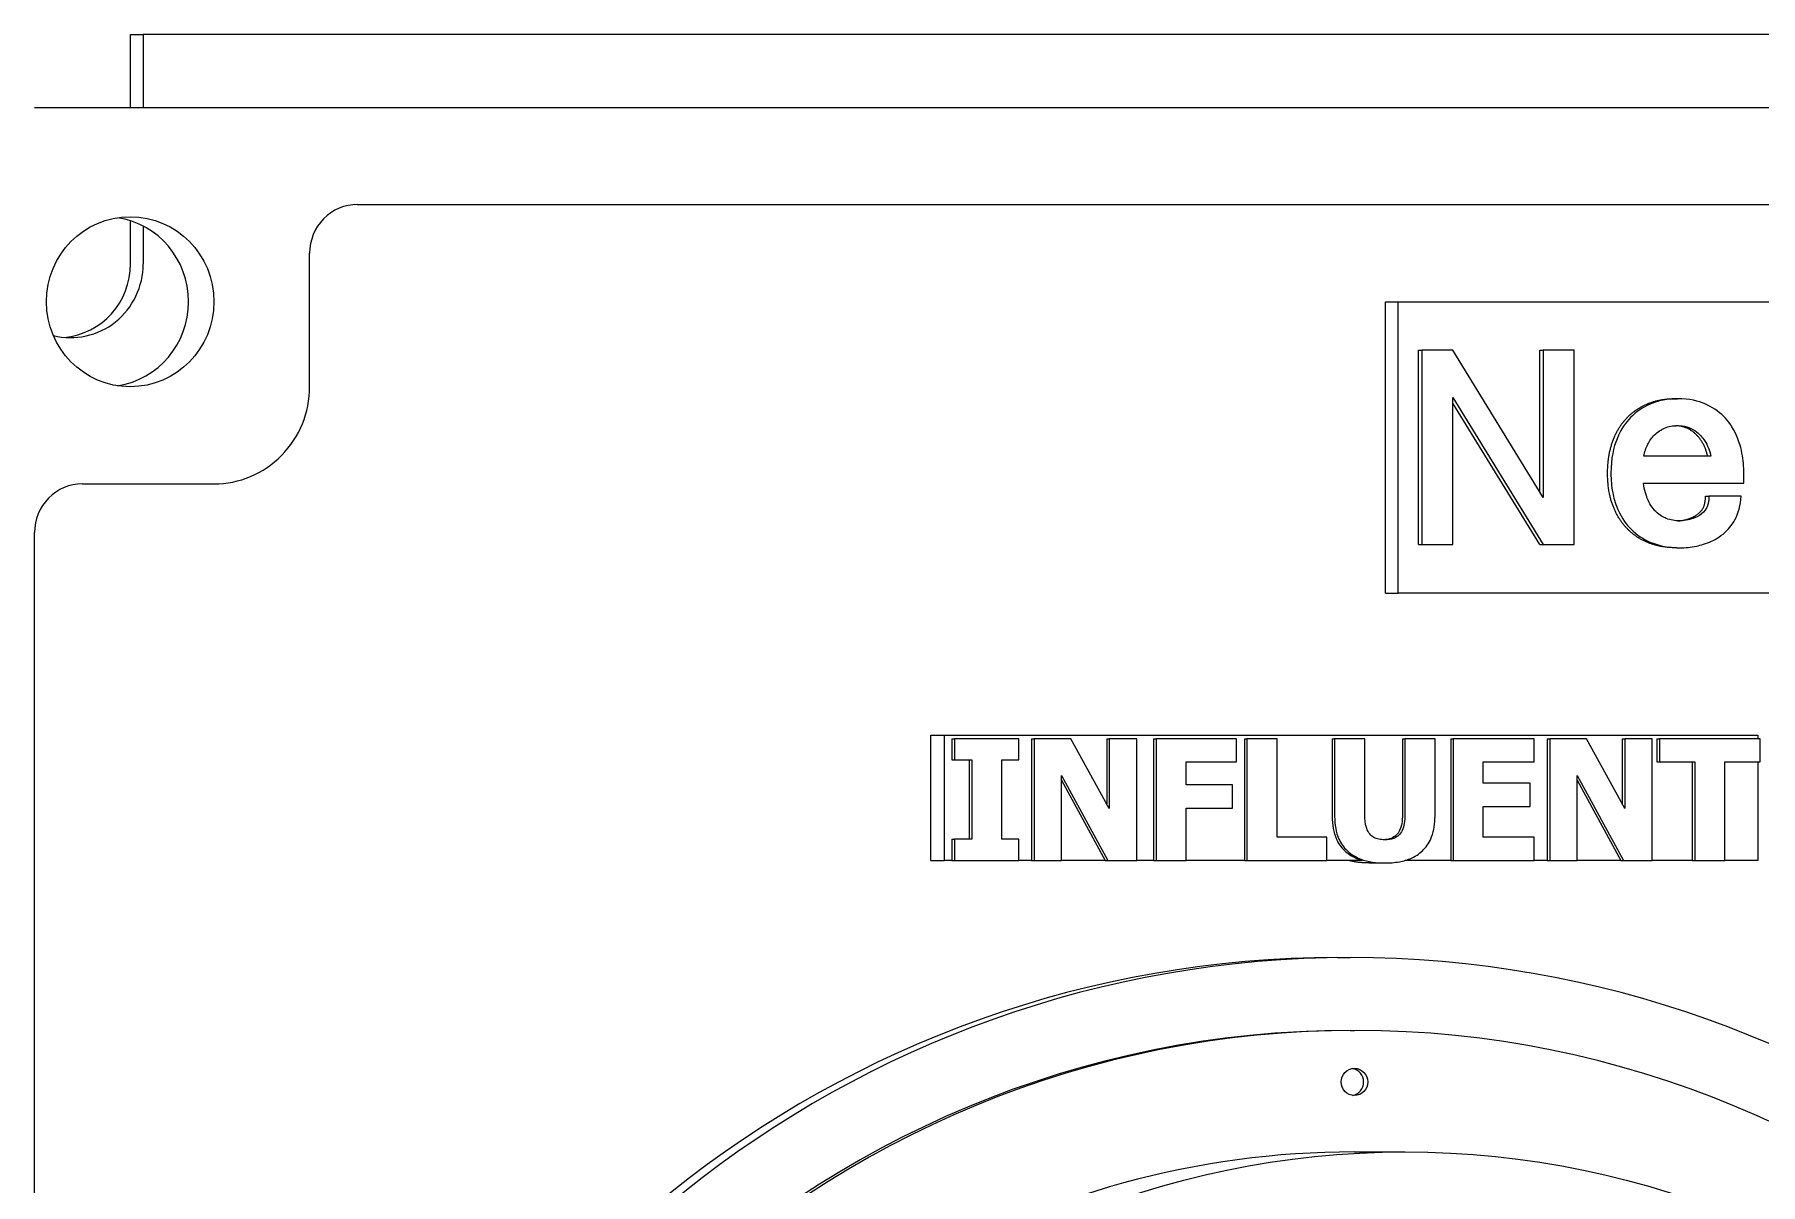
# Model space of a CAD drawing. Header units: inches. Extents: x 14 to 368, y 5 to 236.
# Drawn here: x 70.965 to 75.406, y 102.86 to 105.819 of the extents above; entities that cross this region are included whole.
import ezdxf

# ---------------------------------------------------------------- set-up
doc = ezdxf.new("R2010")
doc.units = ezdxf.units.IN
doc.header["$LTSCALE"] = 11
doc.header["$MEASUREMENT"] = 0
doc.layers.add('Visible (ANSI)', color=7, linetype='Continuous', lineweight=50)

msp = doc.modelspace()

# ---------------------------------------------------------------- linework, layer by layer
at = {"layer": 'Visible (ANSI)', "linetype": 'Continuous', "lineweight": 18}
for p, q in [((71.212453, 105.81876), (71.245012, 105.81876)), ((71.212453, 105.63126), (71.212453, 105.81876)), ((71.245012, 105.81876), (71.245012, 105.63126)), ((83.850551, 105.81876), (71.245012, 105.81876)), ((70.965304, 105.63126), (84.260209, 105.63126)), ((71.796236, 105.381225), (83.429278, 105.381225)), ((71.212453, 105.22876), (71.212453, 105.33947)), ((71.245012, 105.32574), (71.245012, 105.22876)), ((71.673135, 104.91251), (71.673135, 105.256225)), ((74.441123, 105.131225), (74.473682, 105.131225)), ((74.441123, 104.381225), (74.441123, 105.131225)), ((74.473682, 105.131225), (80.751832, 105.131225)), ((74.473682, 104.381225), (74.473682, 105.131225)), ((74.526511, 104.506225), (74.526511, 105.006225)), ((74.526511, 105.006225), (74.535193, 105.006225)), ((74.535193, 105.006225), (74.535193, 104.506225)), ((74.614935, 105.006225), (74.535193, 105.006225)), ((74.846684, 104.627176), (74.614935, 105.006225)), ((74.838001, 105.006225), (74.846684, 105.006225)), ((74.838001, 104.641377), (74.838001, 105.006225)), ((74.926923, 105.006225), (74.846684, 105.006225)), ((74.846684, 105.006225), (74.846684, 104.627176)), ((74.926923, 104.506225), (74.926923, 105.006225)), ((74.614935, 104.884767), (74.846684, 104.506225)), ((74.614935, 104.506225), (74.614935, 104.884767)), ((74.838001, 104.506225), (74.614935, 104.870585)), ((75.183667, 104.881731), (75.19235, 104.881731)), ((75.27857, 104.733958), (75.106129, 104.733958)), ((75.363296, 104.664626), (75.363296, 104.689423)), ((71.08844, 104.66251), (71.426933, 104.66251)), ((75.105132, 104.664626), (75.363296, 104.664626)), ((75.264904, 104.630719), (75.273586, 104.630719)), ((75.356817, 104.630719), (75.273586, 104.630719)), ((70.965339, 98.72501), (70.965339, 104.53751)), ((74.526511, 104.506225), (74.535193, 104.506225)), ((74.535193, 104.506225), (74.614935, 104.506225)), ((74.838001, 104.506225), (74.846684, 104.506225)), ((74.846684, 104.506225), (74.926923, 104.506225)), ((75.189648, 104.498128), (75.19833, 104.498128)), ((74.441123, 104.381225), (74.473682, 104.381225)), ((75.439126, 104.381225), (74.473682, 104.381225)), ((73.271698, 103.693725), (73.271698, 104.016225)), ((73.271698, 104.016225), (73.306428, 104.016225)), ((73.306428, 104.016225), (75.399144, 104.016225)), ((73.306428, 103.693725), (73.306428, 104.016225)), ((73.325912, 104.006725), (73.325912, 103.952191)), ((73.325912, 104.006725), (73.332424, 104.006725)), ((73.498286, 104.006725), (73.332424, 104.006725)), ((73.332424, 104.006725), (73.332424, 103.952191)), ((73.498286, 103.952191), (73.498286, 104.006725)), ((73.530628, 104.006725), (73.530628, 103.693725)), ((73.530628, 104.006725), (73.53714, 104.006725)), ((73.632061, 104.006725), (73.53714, 104.006725)), ((73.53714, 104.006725), (73.53714, 103.693725)), ((73.73048, 103.827397), (73.632061, 104.006725)), ((73.723968, 104.006725), (73.723968, 103.839262)), ((73.723968, 104.006725), (73.73048, 104.006725)), ((73.801171, 104.006725), (73.73048, 104.006725)), ((73.73048, 104.006725), (73.73048, 103.827397)), ((73.801171, 103.693725), (73.801171, 104.006725)), ((73.844753, 104.006725), (73.844753, 103.693725)), ((73.844753, 104.006725), (73.851265, 104.006725)), ((74.057594, 104.006725), (73.851265, 104.006725)), ((73.851265, 104.006725), (73.851265, 103.693725)), ((74.057594, 103.947118), (74.057594, 104.006725)), ((74.078446, 104.006725), (74.078446, 103.693725)), ((74.078446, 104.006725), (74.084957, 104.006725)), ((74.162393, 104.006725), (74.084957, 104.006725)), ((74.084957, 104.006725), (74.084957, 103.693725)), ((74.162393, 103.753332), (74.162393, 104.006725)), ((74.303895, 104.006725), (74.303895, 103.806851)), ((74.303895, 104.006725), (74.310406, 104.006725)), ((74.387842, 104.006725), (74.310406, 104.006725)), ((74.310406, 104.006725), (74.310406, 103.806851)), ((74.387842, 103.811417), (74.387842, 104.006725)), ((74.484745, 104.006725), (74.484745, 103.811417)), ((74.484745, 104.006725), (74.491257, 104.006725)), ((74.568693, 104.006725), (74.491257, 104.006725)), ((74.491257, 104.006725), (74.491257, 103.811417)), ((74.568693, 103.807105), (74.568693, 104.006725)), ((74.609027, 104.006725), (74.609027, 103.693725)), ((74.609027, 104.006725), (74.615539, 104.006725)), ((74.823867, 104.006725), (74.615539, 104.006725)), ((74.615539, 104.006725), (74.615539, 103.693725)), ((74.823867, 103.947118), (74.823867, 104.006725)), ((74.857208, 104.006725), (74.857208, 103.693725)), ((74.857208, 104.006725), (74.863719, 104.006725)), ((74.958641, 104.006725), (74.863719, 104.006725)), ((74.863719, 104.006725), (74.863719, 103.693725)), ((75.057059, 103.827397), (74.958641, 104.006725)), ((75.050548, 104.006725), (75.050548, 103.839262)), ((75.050548, 104.006725), (75.057059, 104.006725)), ((75.127751, 104.006725), (75.057059, 104.006725)), ((75.057059, 104.006725), (75.057059, 103.827397)), ((75.127751, 103.693725), (75.127751, 104.006725)), ((75.13936, 104.006725), (75.13936, 103.947118)), ((75.13936, 104.006725), (75.145871, 104.006725)), ((75.405656, 104.006725), (75.145871, 104.006725)), ((75.145871, 104.006725), (75.145871, 103.947118)), ((75.399144, 104.016225), (75.399144, 104.006725)), ((75.405656, 103.947118), (75.405656, 104.006725)), ((73.325912, 103.952191), (73.332424, 103.952191)), ((73.332424, 103.952191), (73.376637, 103.952191)), ((73.370125, 103.952191), (73.370125, 103.748259)), ((73.376637, 103.952191), (73.376637, 103.748259)), ((73.454073, 103.952191), (73.498286, 103.952191)), ((73.454073, 103.748259), (73.454073, 103.952191)), ((73.928202, 103.947118), (74.057594, 103.947118)), ((73.928202, 103.888018), (73.928202, 103.947118)), ((74.692476, 103.892077), (74.692476, 103.947118)), ((74.692476, 103.947118), (74.823867, 103.947118)), ((75.13936, 103.947118), (75.145871, 103.947118)), ((75.145871, 103.947118), (75.237046, 103.947118)), ((75.230534, 103.947118), (75.230534, 103.693725)), ((75.237046, 103.947118), (75.237046, 103.693725)), ((75.314482, 103.947118), (75.405656, 103.947118)), ((75.314482, 103.693725), (75.314482, 103.947118)), ((75.399144, 103.947118), (75.399144, 103.693725)), ((73.607831, 103.911861), (73.726733, 103.693725)), ((73.607831, 103.693725), (73.607831, 103.911861)), ((73.607831, 103.899914), (73.720221, 103.693725)), ((74.047353, 103.888018), (73.928202, 103.888018)), ((74.047353, 103.828411), (74.047353, 103.888018)), ((74.813625, 103.892077), (74.692476, 103.892077)), ((74.813625, 103.83247), (74.813625, 103.892077)), ((74.934411, 103.693725), (74.934411, 103.911861)), ((74.934411, 103.911861), (75.053312, 103.693725)), ((74.934411, 103.899914), (75.046801, 103.693725)), ((73.928202, 103.693725), (73.928202, 103.828411)), ((73.928202, 103.828411), (74.047353, 103.828411)), ((74.692476, 103.83247), (74.813625, 103.83247)), ((74.692476, 103.753332), (74.692476, 103.83247)), ((73.325912, 103.748259), (73.325912, 103.693725)), ((73.325912, 103.748259), (73.332424, 103.748259)), ((73.332424, 103.748259), (73.332424, 103.693725)), ((73.376637, 103.748259), (73.332424, 103.748259)), ((73.498286, 103.748259), (73.454073, 103.748259)), ((73.498286, 103.693725), (73.498286, 103.748259)), ((74.290537, 103.753332), (74.162393, 103.753332)), ((74.290537, 103.693725), (74.290537, 103.753332)), ((74.823867, 103.753332), (74.692476, 103.753332)), ((74.823867, 103.693725), (74.823867, 103.753332)), ((73.271698, 103.693725), (73.306428, 103.693725)), ((73.325912, 103.693725), (73.306428, 103.693725)), ((73.325912, 103.693725), (73.332424, 103.693725)), ((73.332424, 103.693725), (73.498286, 103.693725)), ((73.530628, 103.693725), (73.498286, 103.693725)), ((73.530628, 103.693725), (73.53714, 103.693725)), ((73.53714, 103.693725), (73.607831, 103.693725)), ((73.720221, 103.693725), (73.607831, 103.693725)), ((73.720221, 103.693725), (73.726733, 103.693725)), ((73.726733, 103.693725), (73.801171, 103.693725)), ((73.844753, 103.693725), (73.801171, 103.693725)), ((73.844753, 103.693725), (73.851265, 103.693725)), ((73.851265, 103.693725), (73.928202, 103.693725)), ((74.078446, 103.693725), (73.928202, 103.693725)), ((74.078446, 103.693725), (74.084957, 103.693725)), ((74.084957, 103.693725), (74.290537, 103.693725)), ((74.381358, 103.693725), (74.290537, 103.693725)), ((74.609027, 103.693725), (74.491817, 103.693725)), ((74.609027, 103.693725), (74.615539, 103.693725)), ((74.615539, 103.693725), (74.823867, 103.693725)), ((74.857208, 103.693725), (74.823867, 103.693725)), ((74.857208, 103.693725), (74.863719, 103.693725)), ((74.863719, 103.693725), (74.934411, 103.693725)), ((75.046801, 103.693725), (74.934411, 103.693725)), ((75.046801, 103.693725), (75.053312, 103.693725)), ((75.053312, 103.693725), (75.127751, 103.693725)), ((75.230534, 103.693725), (75.127751, 103.693725)), ((75.230534, 103.693725), (75.237046, 103.693725)), ((75.237046, 103.693725), (75.314482, 103.693725)), ((75.399144, 103.693725), (75.314482, 103.693725)), ((74.398308, 103.68713), (74.439549, 103.68713)), ((74.318057, 103.443725), (74.350616, 103.443725)), ((74.350616, 103.256225), (74.361469, 103.256225)), ((74.361469, 102.943725), (74.491705, 102.943725))]:
    msp.add_line(p, q, dxfattribs=at)
for centre, major_axis, start_param, end_param in [((71.796236, 105.256225), (0, 0.125), 0, 1.57079633), ((71.146388, 105.13126), (0, -0.21875), 0.1517188, 2.98987385), ((71.057898, 105.22876), (0, -0.19), 6.04596858, 7.85398163), ((71.025339, 105.22876), (0, -0.19), 0.08711358, 1.57079633), ((71.426933, 104.91251), (0, -0.25), 0, 1.57079633), ((71.08844, 104.53751), (0, 0.125), 0, 1.57079633), ((74.318057, 100.631225), (0, 2.8125), 0, 2.66565596), ((74.350616, 100.631225), (0, 2.8125), 3.61752935, 8.94884126), ((74.350616, 100.631225), (0, -2.625), 3.14159265, 6.21475476), ((74.361469, 100.631225), (0, -2.625), 0.11834321, 6.21054603), ((74.350616, 103.123621), (0, -0.035), 0.15809252, 2.98350013), ((74.361469, 100.631225), (0, -2.3125), 3.14159265, 6.28318531)]:
    msp.add_ellipse(centre, major_axis=major_axis, ratio=0.98480775, start_param=start_param, end_param=end_param, dxfattribs=at)
for centre, major_axis in [((71.211506, 105.13126), (0, 0.21875)), ((74.361469, 103.123621), (0, -0.035)), ((74.491705, 100.631225), (0, 2.3125))]:
    msp.add_ellipse(centre, major_axis=major_axis, ratio=0.98480775, dxfattribs=at)
for points in [[(75.012721, 104.689929), (75.012721, 104.733958), (75.037142, 104.804808), (75.082495, 104.854403), (75.146288, 104.881731), (75.183667, 104.881731)], [(75.189648, 104.498128), (75.150276, 104.498128), (75.084987, 104.523937), (75.038139, 104.574039), (75.012721, 104.644383), (75.012721, 104.689929)], [(74.398308, 103.68713), (74.369356, 103.68713), (74.346628, 103.693725)]]:
    msp.add_open_spline(points, degree=2, dxfattribs=at)
for points, degree, knots in [([(75.19235, 104.881731), (75.180035, 104.881731), (75.167787, 104.880618), (75.142583, 104.875549), (75.131481, 104.871747), (75.103112, 104.859347), (75.086361, 104.848033), (75.06035, 104.821364), (75.04724, 104.804119), (75.028365, 104.756895), (75.021404, 104.728563), (75.021404, 104.689929)], 3, [-1.49193162, -1.49193162, -1.49193162, -1.49193162, -1.29030138, -1.29030138, -1.0712515, -1.0712515, -0.64119148, -0.64119148, -0.29439022, -0.29439022, 0, 0, 0, 0]), ([(75.363296, 104.689423), (75.363296, 104.706899), (75.361882, 104.724429), (75.354585, 104.761977), (75.348909, 104.776865), (75.334778, 104.808616), (75.322938, 104.824308), (75.297719, 104.849946), (75.281499, 104.860694), (75.247269, 104.874984), (75.224295, 104.881731), (75.19235, 104.881731)], 3, [-0.953742878, -0.953742878, -0.953742878, -0.953742878, -0.864238922, -0.864238922, -0.757751945, -0.757751945, -0.52950742, -0.52950742, -0.247180323, -0.247180323, 0, 0, 0, 0]), ([(75.106129, 104.733958), (75.107939, 104.744524), (75.111059, 104.754745), (75.120464, 104.773417), (75.126401, 104.781528), (75.141616, 104.796403), (75.150161, 104.802108), (75.169946, 104.810454), (75.180996, 104.812399), (75.19235, 104.812399)], 3, [-0.311667492, -0.311667492, -0.311667492, -0.311667492, -0.237050543, -0.237050543, -0.16576507, -0.16576507, -0.087852602, -0.087852602, 0, 0, 0, 0]), ([(75.269888, 104.733958), (75.26291, 104.767864), (75.218567, 104.810934), (75.188014, 104.812303)], 2, [0, 0, 0, 1, 1.93423517, 1.93423517, 1.93423517]), ([(75.19235, 104.812399), (75.200433, 104.812399), (75.208442, 104.81142), (75.223653, 104.807044), (75.230605, 104.803833), (75.249063, 104.79155), (75.257362, 104.781153), (75.270361, 104.761833), (75.275612, 104.748332), (75.27857, 104.733958)], 3, [-0.251457438, -0.251457438, -0.251457438, -0.251457438, -0.21404187, -0.21404187, -0.178283825, -0.178283825, -0.111899249, -0.111899249, 0, 0, 0, 0]), ([(75.021404, 104.689929), (75.021404, 104.673166), (75.022695, 104.656275), (75.027893, 104.628932), (75.031604, 104.613815), (75.049919, 104.572068), (75.063135, 104.556118), (75.087675, 104.531239), (75.104575, 104.520042), (75.139887, 104.505362), (75.164054, 104.498128), (75.19833, 104.498128)], 3, [-1.15207317, -1.15207317, -1.15207317, -1.15207317, -0.93289171, -0.93289171, -0.78803686, -0.78803686, -0.5752915, -0.5752915, -0.26521632, -0.26521632, 0, 0, 0, 0]), ([(75.19833, 104.56746), (75.186494, 104.56746), (75.174763, 104.569219), (75.156504, 104.576423), (75.146911, 104.581352), (75.131367, 104.59655), (75.123283, 104.605831), (75.113124, 104.629726), (75.106679, 104.646304), (75.105132, 104.664626)], 3, [-1.96156648, -1.96156648, -1.96156648, -1.96156648, -1.05825772, -1.05825772, -0.46701751, -0.46701751, -0.14011971, -0.14011971, 0, 0, 0, 0]), ([(75.193843, 104.567546), (75.205631, 104.568032), (75.230515, 104.575051), (75.251448, 104.589221), (75.263907, 104.608452), (75.264904, 104.630719)], 2, [0.15071516, 0.15071516, 0.15071516, 1, 2, 3, 4, 4, 4]), ([(75.19833, 104.498128), (75.212832, 104.498128), (75.227253, 104.499466), (75.252615, 104.504711), (75.26631, 104.508523), (75.291639, 104.5204), (75.306364, 104.528785), (75.330978, 104.554136), (75.337466, 104.564948), (75.34918, 104.586438), (75.35425, 104.607552), (75.356817, 104.630719)], 3, [-0.510586724, -0.510586724, -0.510586724, -0.510586724, -0.395857325, -0.395857325, -0.305816844, -0.305816844, -0.233792858, -0.233792858, -0.177640706, -0.177640706, 0, 0, 0, 0]), ([(75.273586, 104.630719), (75.273101, 104.619879), (75.271651, 104.610453), (75.268396, 104.602586), (75.26596, 104.596816), (75.253133, 104.58385), (75.2453, 104.578739), (75.227631, 104.571265), (75.214471, 104.56746), (75.19833, 104.56746)], 3, [-1.35675121, -1.35675121, -1.35675121, -1.35675121, -0.38738366, -0.38738366, -0.25082013, -0.25082013, -0.12489258, -0.12489258, 0, 0, 0, 0]), ([(74.303895, 103.806851), (74.303895, 103.796346), (74.304695, 103.785746), (74.308394, 103.766214), (74.311062, 103.75721), (74.319996, 103.737416), (74.326914, 103.727481), (74.342393, 103.712752), (74.353302, 103.703986), (74.374363, 103.695906), (74.377837, 103.694747), (74.381358, 103.693725)], 3, [-0.821877976, -0.821877976, -0.821877976, -0.821877976, -0.654433498, -0.654433498, -0.504909579, -0.504909579, -0.307478412, -0.307478412, -0.16166829, -0.16166829, -0.133487705, -0.133487705, -0.133487705, -0.133487705]), ([(74.310406, 103.806851), (74.310406, 103.796346), (74.311206, 103.785746), (74.314906, 103.766214), (74.317574, 103.75721), (74.326508, 103.737416), (74.333425, 103.727481), (74.348905, 103.712752), (74.359814, 103.703986), (74.397034, 103.689706), (74.418655, 103.68713), (74.439549, 103.68713)], 3, [-0.821877976, -0.821877976, -0.821877976, -0.821877976, -0.654433498, -0.654433498, -0.504909579, -0.504909579, -0.307478412, -0.307478412, -0.16166829, -0.16166829, 0, 0, 0, 0]), ([(74.439549, 103.746737), (74.434383, 103.746737), (74.429122, 103.747161), (74.419697, 103.749203), (74.415438, 103.75066), (74.407349, 103.755087), (74.403735, 103.758039), (74.398004, 103.765083), (74.394799, 103.770152), (74.388868, 103.788494), (74.387842, 103.800421), (74.387842, 103.811417)], 3, [-0.357819749, -0.357819749, -0.357819749, -0.357819749, -0.281802872, -0.281802872, -0.21609433, -0.21609433, -0.146681317, -0.146681317, -0.083787292, -0.083787292, 0, 0, 0, 0]), ([(74.484745, 103.811417), (74.484745, 103.803846), (74.48428, 103.795978), (74.481937, 103.782498), (74.48029, 103.776396), (74.475283, 103.76573), (74.472399, 103.76183), (74.465351, 103.755069), (74.4609, 103.752382), (74.449764, 103.748089), (74.442981, 103.747041), (74.436282, 103.746795)], 3, [-0.217363441, -0.217363441, -0.217363441, -0.217363441, -0.17163752, -0.17163752, -0.134758966, -0.134758966, -0.100390194, -0.100390194, -0.059831536, -0.059831536, -0.008337501, -0.008337501, -0.008337501, -0.008337501]), ([(74.491257, 103.811417), (74.491257, 103.803846), (74.490792, 103.795978), (74.488449, 103.782498), (74.486802, 103.776396), (74.481794, 103.76573), (74.478911, 103.76183), (74.471863, 103.755069), (74.467411, 103.752382), (74.455267, 103.7477), (74.447282, 103.746737), (74.439549, 103.746737)], 3, [-0.217363441, -0.217363441, -0.217363441, -0.217363441, -0.17163752, -0.17163752, -0.134758966, -0.134758966, -0.100390194, -0.100390194, -0.059831536, -0.059831536, 0, 0, 0, 0]), ([(74.439549, 103.68713), (74.45203, 103.68713), (74.464713, 103.688018), (74.487672, 103.692213), (74.498209, 103.695217), (74.522379, 103.706048), (74.5322, 103.713974), (74.548312, 103.730834), (74.555082, 103.741811), (74.566325, 103.770842), (74.568693, 103.789107), (74.568693, 103.807105)], 3, [-0.433604472, -0.433604472, -0.433604472, -0.433604472, -0.370673963, -0.370673963, -0.316022801, -0.316022801, -0.237534002, -0.237534002, -0.137141706, -0.137141706, 0, 0, 0, 0])]:
    msp.add_open_spline(points, degree=degree, knots=knots, dxfattribs=at)

doc.saveas('drawing.dxf')
